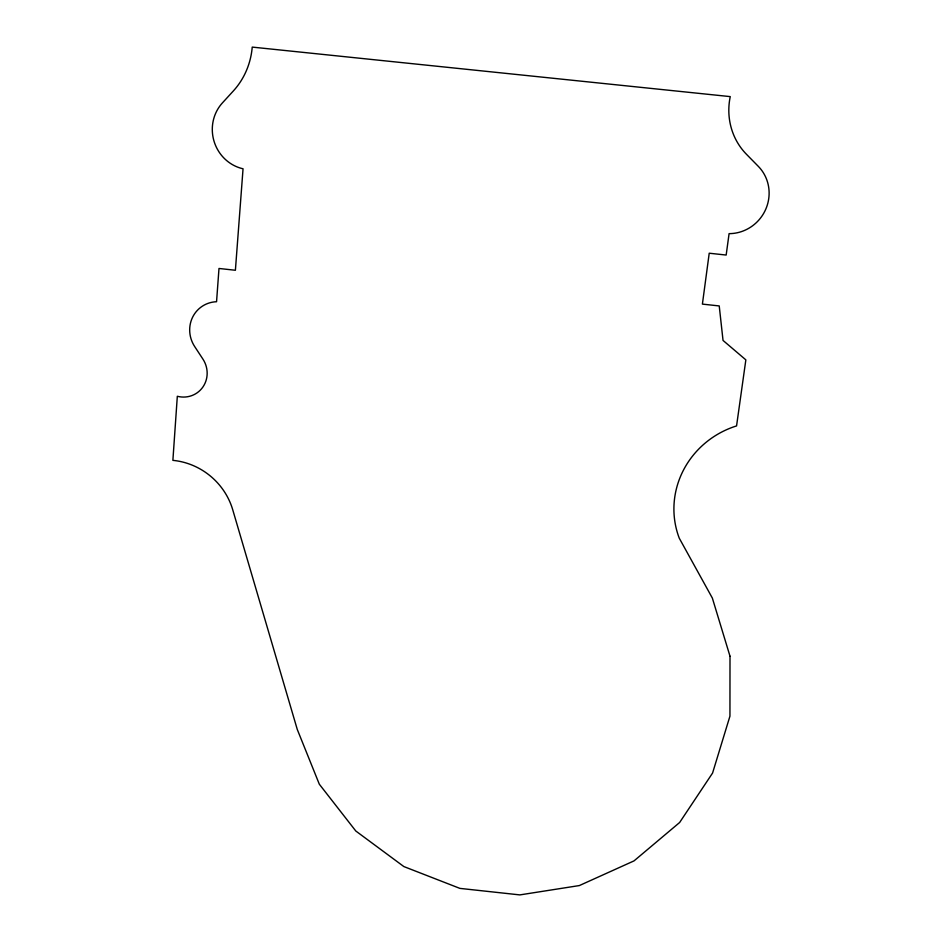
<?xml version="1.0" encoding="UTF-8"?>
<svg xmlns="http://www.w3.org/2000/svg" width="942" height="942" viewBox="0 0 942 942"><rect width="100%" height="100%" fill="white"/><g stroke="black" fill="none" stroke-linecap="round" stroke-linejoin="round"><path stroke-width="1.41" d="M730.003 656.221L729.944 716.156L712.576 773.041L679.641 822.496L634.013 860.894L579.365 885.562L519.866 894.9L459.908 888.388L403.859 866.569L355.805 831.009L319.314 784.203L297.283 729.473L232.745 509.81A67.059 63.856 39.7 0 0 172.881 460.355L177.32 396.276A25.246 24.209 51.6 0 0 202.954 386.938A25.246 24.209 51.6 0 0 202.907 359.09L194.676 346.55A29.579 28.507 55.6 0 1 192.58 317.266A29.579 28.507 55.6 0 1 216.554 301.723L218.991 268.47L235.394 270.26L243.048 168.783A39.482 37.81 73.7 0 1 214.175 141.689A39.482 37.81 73.7 0 1 222.418 102.902L233.333 90.974A75.066 70.886 75 0 0 252.232 47.1L730.25 96.614A65.704 62.655 -56.6 0 0 746.5 154.323L758.298 166.334A39.682 38.328 -54.1 0 1 765.775 209.183A39.682 38.328 -54.1 0 1 729.084 233.651L726.164 255.046L709.22 253.221L702.402 304.113L719.229 305.938L723.032 340.427L745.852 359.868L736.562 425.914A87.971 84.698 -20.7 0 0 679.264 538.188L712.352 598.076L730.003 656.221"/></g></svg>
